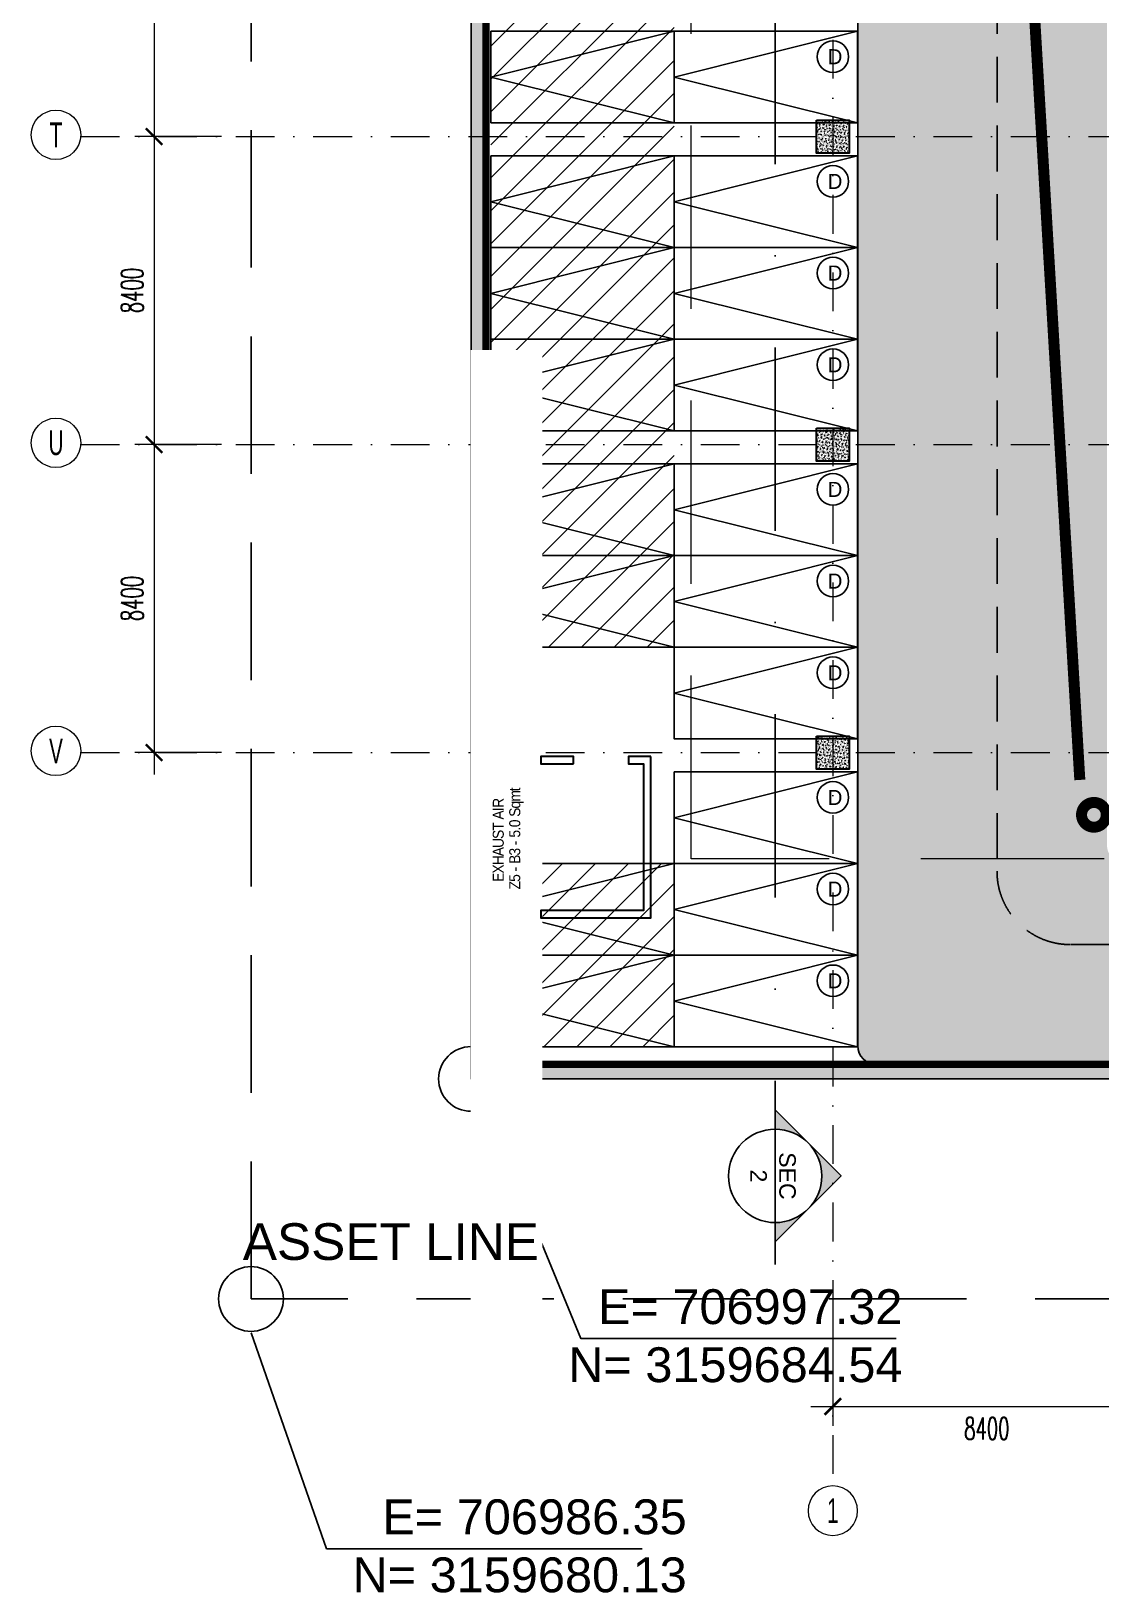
# Model space of a CAD drawing. Header units: millimetres. Extents: x 2509692 to 6766201, y 361130 to 898117.
# Drawn here: x 2513852 to 2543016, y 677681 to 720265 of the extents above; entities that cross this region are included whole.
import ezdxf
from ezdxf.enums import TextEntityAlignment as Align

# ---------------------------------------------------------------- set-up
doc = ezdxf.new("R2010")
doc.units = ezdxf.units.MM
doc.header["$LTSCALE"] = 100
for name, pattern in [('( Hidden )', [0.375, 0.25, -0.125]), ('AUDIT_I_191030115539-19', [0]), ('DASHDOT', [1, 0.5, -0.25, 0, -0.25]), ('DD Cargo Road$0$X-DIAL-Phase 3A-Master Airfield Layout_South & ECT$0$DASHDOT2', [12.7, 6.35, -3.175, 0, -3.175]), ('HIDDEN', [0.375, 0.25, -0.125]), ('PAMIR A_GROUND FLOOR GRID$0$( Dashed )', [0.75, 0.5, -0.25]), ('PAMIR A_GROUND FLOOR GRID$0$ACAD_ISO05W100', [33, 24, -3, 0, -3, 0, -3]), ('PAMIR A_GROUND FLOOR GRID$0$CMP LANDSUBDIVISION$0$ACAD_ISO12W100', [21, 12, -3, 0, -3, 0, -3]), ('PAMIR A_GROUND FLOOR GRID$0$CMP LANDSUBDIVISION$0$DASHED2', [0.375, 0.25, -0.125]), ('PAMIR A_GROUND FLOOR GRID$0$DGN Style 4', [21.138408, 10.562602, -5.281301, 0.013203, -5.281301])]:
    doc.linetypes.add(name, pattern=pattern)
doc.layers.get('0').update_dxf_attribs({"color": 8})
doc.layers.get('Defpoints').update_dxf_attribs({"color": 8})
for name, color, linetype in [('4 WHEELER', 8, 'Continuous'), ('4 wheeler jockey', 8, 'Continuous'), ('A-DRIVEWAY ARROWS', 8, 'AUDIT_I_191030115539-19'), ('A-PARKING STACH-2', 8, 'Continuous'), ('A_COORDINATE POINTS', 8, 'Continuous'), ('A_CUTOUT', 8, 'Continuous'), ('A_PARKING TEXT', 8, 'Continuous'), ('A_RCC', 8, 'Continuous'), ('A_STAIRCASE DIM', 8, 'Continuous'), ('A_TEXT', 8, 'Continuous'), ('A_Travel length', 8, 'Continuous'), ('CAR', 8, 'Continuous'), ('DOUBLE  STACK', 8, 'Continuous'), ('DRIVEWAY', 8, 'HIDDEN'), ('GLASS EDGE', 8, 'Continuous'), ('PAMIR A_GROUND FLOOR GRID$0$CMP LANDSUBDIVISION$0$MP-PROP-ASSET LINE', 8, 'PAMIR A_GROUND FLOOR GRID$0$CMP LANDSUBDIVISION$0$ACAD_ISO12W100'), ('PAMIR A_GROUND FLOOR GRID$0$Columns 8.4 x 8.4 MT. GRID', 8, 'Continuous'), ('SECTION LINES', 8, 'Continuous')]:
    doc.layers.add(name, color=color, linetype=linetype)
for name, color, linetype, lineweight in [('A-WALL', 8, 'Continuous', 30), ('AC-ZONING LINE', 8, 'Continuous', 15), ('HACTH', 8, 'Continuous', 5), ('PAMIR A_GROUND FLOOR GRID$0$A_GRID 8.4 x 8.4 MT.', 8, 'PAMIR A_GROUND FLOOR GRID$0$DGN Style 4', 0), ('PAMIR A_GROUND FLOOR GRID$0$A_GRID DIMENSIONS', 8, 'Continuous', 0), ('PAMIR A_GROUND FLOOR GRID$0$A_GRID NUMBERING', 8, 'Continuous', 0), ('PAMIR A_GROUND FLOOR GRID$0$CMP LANDSUBDIVISION$0$MP-BASEMENT LIN', 8, 'PAMIR A_GROUND FLOOR GRID$0$ACAD_ISO05W100', 20)]:
    doc.layers.add(name, color=color, linetype=linetype, lineweight=lineweight)
doc.styles.add('ARIAL', font='arial.ttf')
doc.styles.add('PAMIR A_GROUND FLOOR GRID$0$ASSET_03_GRID$0$F6', font='arial.ttf', dxfattribs={"width": 0.6})
doc.styles.add('PAMIR A_GROUND FLOOR GRID$0$ASSET_03_GRID$0$MISC', font='romans.shx', dxfattribs={"width": 0.6})
doc.styles.get("Standard").update_dxf_attribs({"font": 'arial.ttf'})
doc.styles.add('X-REF_HVAC_Basement 02$0$X-REF_HVAC_Basement 02$0$acdim', font='romans.shx', dxfattribs={"height": 150})
doc.dimstyles.new('PAMIR A_GROUND FLOOR GRID$0$ASSET_03_GRID$0$TPCL-DIM-300', dxfattribs={"dimscale": 300, "dimtxt": 2.25, "dimasz": 1.5, "dimexe": 1.75, "dimexo": 1, "dimgap": 1, "dimtad": 2, "dimdec": 0, "dimzin": 0, "dimdsep": 46, "dimtxsty": 'PAMIR A_GROUND FLOOR GRID$0$ASSET_03_GRID$0$MISC', "dimblk": 'PAMIR A_GROUND FLOOR GRID$0$ASSET_03_GRID$0$_ArchTick', "dimcen": 1, "dimdle": 2, "dimclrd": 1, "dimclre": 1, "dimclrt": 7, "dimadec": 0, "dimazin": 0, "dimtfac": 1, "dimtdec": 0, "dimtofl": 0, "dimtmove": 0, "dimatfit": 3, "dimfxl": 1, "dimtolj": 1, "dimtzin": 0, "dimlwd": -1, "dimlwe": -1, "dimarcsym": 0})
pattern_1 = [(0, (-3035710.2255, -862793.3746), (0, 6.985), [5.08, -1.905]), (90, (-3035710.2255, -862793.3746), (-6.985, 4e-16), [5.08, -1.905])]

# ---------------------------------------------------------------- blocks, each defined once
blk = doc.blocks.new('ghkhgk')
at = {"layer": 'A-DRIVEWAY ARROWS', "linetype": '( Hidden )', "lineweight": -2, "ltscale": 50}
for p, q in [((3540687, 1646370), (3540687, 1704342)), ((3622562, 1644034), (3542687, 1644034))]:
    blk.add_line(p, q, dxfattribs=at)
blk.add_arc((3542687, 1646034), 2000, 180, 269.9996, dxfattribs=at)
blk = doc.blocks.new('qdfesw')
at = {"layer": '4 wheeler jockey', "linetype": 'ByBlock', "lineweight": -2, "ltscale": 0.5}
blk.add_lwpolyline([(2705606, 1306842), (2708106, 1306842), (2708106, 1311842), (2705606, 1311842)], close=True, dxfattribs=at)
blk.add_lwpolyline([(2705606, 1311842), (2706856, 1306842), (2708106, 1311842)], dxfattribs=at)
blk = doc.blocks.new('JOCKEY PARK')
at = {"layer": 'A_STAIRCASE DIM', "transparency": 33554687}
h = blk.add_hatch(dxfattribs=at)
h.set_pattern_fill('ANSI31', color=8, scale=200)
h.set_pattern_definition([(45, (1000500, -500), (-449.0128, 449.0128), [])])
h.paths.add_polyline_path([(3526745, 803042), (3531888, 803042), (3531888, 787065), (3526745, 787065)])
h.paths.add_polyline_path([(3526888, 786165), (3531888, 786165), (3531888, 776165), (3526888, 776165)])
h.paths.add_polyline_path([(3526888, 775165), (3531883, 775165), (3531883, 755865), (3526888, 755865)])
h.paths.add_polyline_path([(3526888, 741565), (3531888, 741565), (3531888, 730665), (3526888, 730665)])
h.paths.add_polyline_path([(3526888, 724765), (3531888, 724765), (3531888, 702965), (3526888, 702965)])
h.paths.add_polyline_path([(3526888, 697065), (3531888, 697065), (3531888, 692065), (3526888, 692065)])
h.paths.add_polyline_path([(3565488, 766765), (3570488, 766765), (3570488, 759265), (3565488, 759265)])
h.paths.add_polyline_path([(3594211, 766765), (3599211, 766765), (3599211, 759265), (3594211, 759265)])
h.paths.add_polyline_path([(3632688, 811365), (3637688, 811365), (3637688, 750865), (3632688, 750865)])
h.paths.add_polyline_path([(3603738, 707470), (3619638, 707470), (3619638, 702470), (3603738, 702470)])
h.paths.add_polyline_path([(3632688, 739065), (3637688, 739065), (3637688, 700465), (3632688, 700465)])
h.paths.add_polyline_path([(3578660, 799643), (3586160, 799643), (3586160, 794643), (3578660, 794643)])
h.paths.add_polyline_path([(3565260, 803043), (3570260, 803043), (3570260, 795543), (3565260, 795543)])
h.paths.add_polyline_path([(3615888, 820665), (3615888, 821075)])
h.paths.add_polyline_path([(3561860, 863093), (3577760, 863093), (3577760, 858093), (3561860, 858093)])
h.paths.add_polyline_path([(3589560, 863093), (3594560, 863093), (3594560, 858093), (3589560, 858093)])
h.paths.add_polyline_path([(3595460, 863093), (3602960, 863093), (3602960, 858093), (3595460, 858093)])
h.paths.add_polyline_path([(3620538, 863093), (3636438, 863093), (3636438, 858093), (3620538, 858093)])
at = {"layer": '4 wheeler jockey', "xscale": -1, "rotation": 270}
for p in [(2220046, -1988341), (2220046, -1991741), (2220046, -1994241), (2220046, -1996741), (2220046, -2000141), (2220046, -2002641), (2220046, -2011041), (2220046, -2013541)]:
    blk.add_blockref('qdfesw', p, dxfattribs=at)
blk = doc.blocks.new('*U20')
h = blk.add_hatch(color=256)
h.paths.add_polyline_path([(200, -200), (0, -400), (0, -282.8, 0.198912)])
h.paths.add_polyline_path([(400, 0), (200, -200, 0.414214), (200, 200)])
h.paths.add_polyline_path([(131.5, 268.5), (124.4, 254, 0.114349), (0, 282.8), (0, 400)])
h.paths.add_polyline_path([(200, 200, 0.082683), (124.4, 254), (131.5, 268.5)])
h = blk.add_hatch(color=256)
h.paths.add_polyline_path([(200, -200), (0, -400), (0, -282.8, 0.198912)])
h.paths.add_polyline_path([(400, 0), (200, -200, 0.414214), (200, 200)])
h.paths.add_polyline_path([(131.5, 268.5), (124.4, 254, 0.114349), (0, 282.8), (0, 400)])
h.paths.add_polyline_path([(200, 200, 0.082683), (124.4, 254), (131.5, 268.5)])
blk.add_line((0, -282.8), (0, 282.8))
blk.add_lwpolyline([(0, -282.8), (0, -400), (400, 0), (0, 400), (0, 282.8)])
blk.add_circle((0, 0), 282.8)
for tag, p in [('TAGNUMBER', (-100, 0)), ('ELE', (75, 0))]:
    blk.add_attdef(tag, text='', height=100, rotation=270).set_placement(p, align=Align.MIDDLE_CENTER)
blk = doc.blocks.new('A$C7f0d5cc6')
at = {"layer": 'SECTION LINES', "linetype": 'DASHDOT', "ltscale": 100}
blk.add_line((14292, -194056), (14292, -3764), dxfattribs=at)
at = {"layer": 'SECTION LINES', "linetype": '( Hidden )', "xscale": 4.500000000000001, "yscale": 4.500000000000001, "zscale": 4.500000000000001}
blk.add_blockref('*U20', (14292, -191645), dxfattribs=at).add_auto_attribs({'TAGNUMBER': '2', 'ELE': 'SEC'})
blk = doc.blocks.new('BASEMENT LINE COORDINATE')
at = {"layer": 'A_COORDINATE POINTS'}
for points in [[(407, -183783), (2996, -190080), (11597, -190080)], [(-6000, -189920), (-3937, -195810), (4663, -195810)]]:
    blk.add_lwpolyline(points, dxfattribs=at)
for centre in [(0, -183000), (-6000, -189000)]:
    blk.add_circle(centre, 883, dxfattribs=at)
at = {"layer": 'A_COORDINATE POINTS', "char_height": 950, "attachment_point": 3}
for s, insert in [('E= 706997.32\\PN= 3159684.54', (11764, -188735)), ('E= 706986.35\\PN= 3159680.13', (5882, -194465))]:
    blk.add_mtext_dynamic_manual_height_columns(s, width=3080258.81, gutter_width=3717, heights=[0], dxfattribs=dict(at, insert=insert))
blk = doc.blocks.new('PAMIR A_GROUND FLOOR GRID$0$ASSET LINE')
at = {"layer": 'PAMIR A_GROUND FLOOR GRID$0$CMP LANDSUBDIVISION$0$MP-BASEMENT LIN', "color": 3, "linetype": 'PAMIR A_GROUND FLOOR GRID$0$( Dashed )', "ltscale": 100, "flags": 128}
for points in [[(5601412, 408058), (5601412, 591058), (5713543, 591058), (5713543, 408058)], [(5607412, 414058), (5607412, 582058), (5707543, 582058), (5707543, 414058)]]:
    blk.add_lwpolyline(points, close=True, dxfattribs=at)
at = {"layer": 'PAMIR A_GROUND FLOOR GRID$0$CMP LANDSUBDIVISION$0$MP-PROP-ASSET LINE', "linetype": 'PAMIR A_GROUND FLOOR GRID$0$CMP LANDSUBDIVISION$0$DASHED2', "ltscale": 150, "flags": 128}
blk.add_lwpolyline([(5595412, 402058), (5595412, 597058), (5719543, 597058), (5719543, 402058)], close=True, dxfattribs=at)
blk = doc.blocks.new('PAMIR A_GROUND FLOOR GRID$0$ASSET_03_GRID$0$A')
blk.add_circle((0, 0), 4)
at = {"style": 'PAMIR A_GROUND FLOOR GRID$0$ASSET_03_GRID$0$F6', "width": 0.6}
blk.add_attdef('GRTAG', text='', height=4, dxfattribs=at).set_placement((0, 0), align=Align.MIDDLE)
blk = doc.blocks.new('PAMIR A_GROUND FLOOR GRID$0$ASSET_03_GRID$0$_ArchTick')
at = {"color": 0, "linetype": 'ByBlock', "const_width": 0.15}
blk.add_lwpolyline([(-0.5, -0.5), (0.5, 0.5)], dxfattribs=at)
blk = doc.blocks.new('*D40')
at = {"layer": 'Defpoints', "color": 0, "linetype": 'Continuous', "ltscale": 1500000.0, "transparency": 16777216}
for p in [(2519337, 725793), (2517202, 717393), (2519337, 717393)]:
    blk.add_point(p, dxfattribs=at)
at = {"layer": 'PAMIR A_GROUND FLOOR GRID$0$A_GRID DIMENSIONS', "color": 9, "linetype": 'Continuous', "ltscale": 1500000.0, "transparency": 16777216}
for p, q in [((2517202, 726393), (2517202, 716793)), ((2519037, 725793), (2516677, 725793)), ((2519037, 717393), (2516677, 717393))]:
    blk.add_line(p, q, dxfattribs=at)
at = {"layer": 'PAMIR A_GROUND FLOOR GRID$0$A_GRID DIMENSIONS', "color": 9, "linetype": 'Continuous', "ltscale": 1500000.0, "transparency": 16777216, "xscale": 450, "yscale": 450, "zscale": 450}
for p, rotation in [((2517202, 725793), 90), ((2517202, 717393), 270)]:
    blk.add_blockref('PAMIR A_GROUND FLOOR GRID$0$ASSET_03_GRID$0$_ArchTick', p, dxfattribs=dict(at, rotation=rotation))
at = {"layer": 'PAMIR A_GROUND FLOOR GRID$0$A_GRID DIMENSIONS', "color": 7, "linetype": 'Continuous', "ltscale": 1500000.0, "transparency": 16777216, "insert": (2516602, 721593), "char_height": 600, "attachment_point": 5, "rotation": 90, "style": 'PAMIR A_GROUND FLOOR GRID$0$ASSET_03_GRID$0$MISC'}
blk.add_mtext('\\A1;8400', dxfattribs=at)
blk = doc.blocks.new('*D41')
at = {"layer": 'Defpoints', "color": 0, "linetype": 'Continuous', "ltscale": 1500000.0, "transparency": 16777216}
for p in [(2519337, 717393), (2517202, 708993), (2519337, 708993)]:
    blk.add_point(p, dxfattribs=at)
at = {"layer": 'PAMIR A_GROUND FLOOR GRID$0$A_GRID DIMENSIONS', "color": 9, "linetype": 'Continuous', "ltscale": 1500000.0, "transparency": 16777216}
for p, q in [((2517202, 717993), (2517202, 708393)), ((2519037, 717393), (2516677, 717393)), ((2519037, 708993), (2516677, 708993))]:
    blk.add_line(p, q, dxfattribs=at)
at = {"layer": 'PAMIR A_GROUND FLOOR GRID$0$A_GRID DIMENSIONS', "color": 9, "linetype": 'Continuous', "ltscale": 1500000.0, "transparency": 16777216, "xscale": 450, "yscale": 450, "zscale": 450}
for p, rotation in [((2517202, 717393), 90), ((2517202, 708993), 270)]:
    blk.add_blockref('PAMIR A_GROUND FLOOR GRID$0$ASSET_03_GRID$0$_ArchTick', p, dxfattribs=dict(at, rotation=rotation))
at = {"layer": 'PAMIR A_GROUND FLOOR GRID$0$A_GRID DIMENSIONS', "color": 7, "linetype": 'Continuous', "ltscale": 1500000.0, "transparency": 16777216, "insert": (2516602, 713193), "char_height": 600, "attachment_point": 5, "rotation": 90, "style": 'PAMIR A_GROUND FLOOR GRID$0$ASSET_03_GRID$0$MISC'}
blk.add_mtext('\\A1;8400', dxfattribs=at)
blk = doc.blocks.new('*D42')
at = {"layer": 'Defpoints', "color": 0, "linetype": 'Continuous', "ltscale": 1500000.0, "transparency": 16777216}
for p in [(2519337, 708993), (2517202, 700593), (2519337, 700593)]:
    blk.add_point(p, dxfattribs=at)
at = {"layer": 'PAMIR A_GROUND FLOOR GRID$0$A_GRID DIMENSIONS', "color": 9, "linetype": 'Continuous', "ltscale": 1500000.0, "transparency": 16777216}
for p, q in [((2517202, 709593), (2517202, 699993)), ((2519037, 708993), (2516677, 708993)), ((2519037, 700593), (2516677, 700593))]:
    blk.add_line(p, q, dxfattribs=at)
at = {"layer": 'PAMIR A_GROUND FLOOR GRID$0$A_GRID DIMENSIONS', "color": 9, "linetype": 'Continuous', "ltscale": 1500000.0, "transparency": 16777216, "xscale": 450, "yscale": 450, "zscale": 450}
for p, rotation in [((2517202, 708993), 90), ((2517202, 700593), 270)]:
    blk.add_blockref('PAMIR A_GROUND FLOOR GRID$0$ASSET_03_GRID$0$_ArchTick', p, dxfattribs=dict(at, rotation=rotation))
at = {"layer": 'PAMIR A_GROUND FLOOR GRID$0$A_GRID DIMENSIONS', "color": 7, "linetype": 'Continuous', "ltscale": 1500000.0, "transparency": 16777216, "insert": (2516602, 704793), "char_height": 600, "attachment_point": 5, "rotation": 90, "style": 'PAMIR A_GROUND FLOOR GRID$0$ASSET_03_GRID$0$MISC'}
blk.add_mtext('\\A1;8400', dxfattribs=at)
blk = doc.blocks.new('*D43')
at = {"layer": 'Defpoints', "color": 0, "linetype": 'Continuous', "ltscale": 1500000.0, "transparency": 16777216}
for p in [(2544110, 686028), (2535710, 686021), (2544110, 682761)]:
    blk.add_point(p, dxfattribs=at)
at = {"layer": 'PAMIR A_GROUND FLOOR GRID$0$A_GRID DIMENSIONS', "color": 9, "linetype": 'Continuous', "ltscale": 1500000.0, "transparency": 16777216}
for p, q in [((2535710, 685721), (2535710, 682236)), ((2544110, 685728), (2544110, 682236)), ((2535110, 682761), (2544710, 682761))]:
    blk.add_line(p, q, dxfattribs=at)
at = {"layer": 'PAMIR A_GROUND FLOOR GRID$0$A_GRID DIMENSIONS', "color": 9, "linetype": 'Continuous', "ltscale": 1500000.0, "transparency": 16777216, "xscale": 450, "yscale": 450, "zscale": 450, "rotation": 180}
blk.add_blockref('PAMIR A_GROUND FLOOR GRID$0$ASSET_03_GRID$0$_ArchTick', (2535710, 682761), dxfattribs=at)
at = {"layer": 'PAMIR A_GROUND FLOOR GRID$0$A_GRID DIMENSIONS', "color": 9, "linetype": 'Continuous', "ltscale": 1500000.0, "transparency": 16777216, "xscale": 450, "yscale": 450, "zscale": 450}
blk.add_blockref('PAMIR A_GROUND FLOOR GRID$0$ASSET_03_GRID$0$_ArchTick', (2544110, 682761), dxfattribs=at)
at = {"layer": 'PAMIR A_GROUND FLOOR GRID$0$A_GRID DIMENSIONS', "color": 7, "linetype": 'Continuous', "ltscale": 1500000.0, "transparency": 16777216, "insert": (2539910, 682161), "char_height": 600, "attachment_point": 5, "style": 'PAMIR A_GROUND FLOOR GRID$0$ASSET_03_GRID$0$MISC'}
blk.add_mtext('\\A1;8400', dxfattribs=at)
blk = doc.blocks.new('PAMIR A_GROUND FLOOR GRID$0$gfhjd')
at = {"layer": 'PAMIR A_GROUND FLOOR GRID$0$Columns 8.4 x 8.4 MT. GRID', "transparency": 33554505}
h = blk.add_hatch(dxfattribs=at)
h.set_pattern_fill('AR-CONC', color=8, scale=0.5)
h.set_pattern_definition([(50, (2668641.195, 1117441.09), (91.092334, -7.969543), [9.525, -104.775]), (355, (2668641.2, 1117441.09), (-17.62171, 95.52842), [7.62, -83.82029]), (100.451445, (2668648.79, 1117440.43), (73.470624, 87.558876), [8.095004, -89.04512]), (46.1842, (2668641.2, 1117466.49), (135.53952, -21.02116), [14.2875, -157.1625]), (96.63556, (2668652.49, 1117464.74), (118.70207, 123.71306), [12.14251, -133.5678]), (351.18415, (2668641.2, 1117466.49), (118.70207, 123.71306), [11.42998, -125.72987]), (21, (2668653.895, 1117460.14), (75.807196, -51.1326), [9.525, -104.775]), (326, (2668653.9, 1117460.14), (30.901014, 92.09398), [7.62, -83.82]), (71.451445, (2668660.21, 1117455.88), (106.70821, 40.961384), [8.095004, -89.04497]), (37.5, (2668641.195, 1117441.09), (1.544302, 42.2775194), [0, -82.804, 0, -85.09, 0, -84.1375]), (7.5, (2668641.195, 1117441.09), (33.409831, 50.090287), [0, -48.514, 0, -80.899, 0, -32.0675]), (327.5, (2668612.874, 1117441.09), (67.795298, -2.864372), [0, -31.75, 0, -99.06, 0, -131.445]), (317.5, (2668600.174, 1117441.09), (74.06459, 12.713246), [0, -41.275, 0, -65.786, 0, -93.345])])
h.paths.add_polyline_path([(2555360, 1057637), (2556260, 1057637), (2556260, 1056737), (2555361, 1056737)])
at = {"layer": 'PAMIR A_GROUND FLOOR GRID$0$Columns 8.4 x 8.4 MT. GRID', "lineweight": 30}
blk.add_lwpolyline([(2555361, 1057637), (2556260, 1057637), (2556260, 1056737), (2555361, 1056737)], close=True, dxfattribs=at)
blk = doc.blocks.new('A$C8c9960d7')
at = {"layer": 'PAMIR A_GROUND FLOOR GRID$0$Columns 8.4 x 8.4 MT. GRID'}
for p in [(-20100, -339794), (-20100, -348194), (-20100, -356594)]:
    blk.add_blockref('PAMIR A_GROUND FLOOR GRID$0$gfhjd', p, dxfattribs=at)
blk = doc.blocks.new('SEG')
at = {"layer": 'DRIVEWAY', "linetype": 'Continuous'}
for p, q in [((3036388, 692593), (3036388, 739565)), ((3043188, 692093), (3036888, 692093))]:
    blk.add_line(p, q, dxfattribs=at)
blk.add_arc((3036888, 692593), 500, 180, 270, dxfattribs=at)
blk = doc.blocks.new('A$C29A2079D')
at = {"layer": 'HACTH', "true_color": 0xf7f2ee, "transparency": 33554602}
h = blk.add_hatch(dxfattribs=at)
h.set_pattern_fill('ANGLE')
h.set_pattern_definition(pattern_1)
edge = h.paths.add_edge_path()
edge.add_line((74678, -8850), (75151, -8850))
edge.add_line((75151, -8850), (75151, 5800))
edge.add_line((75151, 5800), (101366, 5800))
edge.add_arc((101366, 6300), 500, 270, 360)
edge.add_line((101866, 6300), (101866, 11000))
edge.add_arc((101366, 11000), 500, 0, 90)
edge.add_line((101366, 11500), (17750, 11500))
edge.add_arc((17750, 11000), 500, 90, 180)
edge.add_line((17250, 11000), (17250, -8850))
edge.add_line((17250, -8850), (14228, -8850))
edge.add_arc((14228, -9350), 500, 89.9998, 180)
edge.add_line((13728, -9350), (13728, -15850))
edge.add_arc((14228, -15850), 500, 180, 270)
edge.add_line((14228, -16350), (17478, -16350))
edge.add_line((17478, -16350), (17478, -50929))
edge.add_line((17478, -50929), (7978, -50929))
edge.add_arc((7978, -50429), 500, 180, 270, ccw=False)
edge.add_line((7478, -50429), (7478, -42325))
edge.add_arc((6978, -42325), 500, 0, 90.0003)
edge.add_line((6978, -41825), (3586, -41825))
edge.add_arc((3586, -42325), 500, 90.0003, 180.0017)
edge.add_line((3086, -42325), (3086, -59251))
edge.add_line((3086, -59251), (1175, -59251))
edge.add_arc((1175, -59751), 500, 90.0125, 179.9888)
edge.add_line((675, -59751), (667, -103029))
edge.add_spline(control_points=[(667, -103029), (702, -103334), (770, -103917), (1633, -104788), (2901, -104986), (3058, -105753), (3088, -105901)], knot_values=[0, 0, 0, 0, 894.923904, 1708.274926, 3539.028112, 3976.033279, 3976.033279, 3976.033279, 3976.033279], degree=3, periodic=0)
edge.add_line((3088, -105901), (3084, -120205))
edge.add_spline(control_points=[(3084, -119850), (3085, -120025), (3090, -120889), (1674, -121331), (753, -122299), (701, -122943), (677, -123229)], knot_values=[0, 0, 0, 0, 503.03039, 2487.793322, 3539.319114, 4374.600504, 4374.600504, 4374.600504, 4374.600504], degree=3, periodic=0)
edge.add_line((677, -123229), (677, -170200))
edge.add_arc((1177, -170200), 500, 180, 270)
edge.add_line((1177, -170700), (7478, -170700))
edge.add_line((7478, -170700), (90978, -170700))
edge.add_arc((90978, -170200), 500, 270, 360.0004)
edge.add_line((91478, -170200), (91477, -121044))
edge.add_line((91477, -121044), (84677, -121044))
edge.add_line((84677, -121044), (84677, -137450))
edge.add_line((84677, -137450), (74678, -137450))
edge.add_line((74678, -137450), (74678, -111850))
edge.add_arc((75178, -111850), 500, 90, 180, ccw=False)
edge.add_line((75178, -111350), (91478, -111350))
edge.add_line((91478, -111350), (91477, -50850))
edge.add_line((91477, -50850), (75178, -50850))
edge.add_arc((75178, -50350), 500, 180, 270, ccw=False)
edge.add_line((74678, -50350), (74678, -8850))
h.paths.add_polyline_path([(24751, -22800, -0.414213), (25251, -22300), (67150, -22300, -0.414214), (67650, -22800), (67650, -50850), (24751, -50850)], flags=16)
h.paths.add_polyline_path([(16978, -58350, -0.414214), (17478, -58850), (17478, -103350, -0.414213), (16978, -103850), (7978, -103850, -0.414214), (7478, -103350), (7478, -58850, -0.414214), (7978, -58350)], flags=16)
h.paths.add_polyline_path([(24550, -57648), (67378, -57648, -0.414214), (67878, -58148), (67878, -67650), (51077, -67650), (51077, -95450), (41077, -95450), (41077, -67650), (24050, -67650), (24050, -58148, -0.414213)], flags=16)
h.paths.add_polyline_path([(24278, -75150), (34278, -75150), (34278, -100850), (57877, -100850), (57877, -75150), (67878, -75150), (67878, -103850, -0.414214), (65878, -105850), (26278, -105850, -0.414214), (24278, -103850)], flags=16)
h.paths.add_polyline_path([(24751, -17250), (24751, -16350), (25178, -16350), (25178, -8850), (24751, -8850), (24751, 5800), (67650, 5800), (67650, -17250)], flags=16)
h.paths.add_polyline_path([(74677, -58850, -0.414214), (75177, -58350), (84677, -58350), (84678, -103850), (75177, -103850, -0.414214), (74677, -103350)], flags=16)
h.paths.add_polyline_path([(17477, -111850), (17477, -164729, -0.414214), (16977, -165229), (7977, -165229, -0.414214), (7477, -164729), (7477, -111350), (16977, -111350, -0.414214)], flags=16)
h.paths.add_polyline_path([(67878, -111350), (67878, -119829), (67650, -119829), (67650, -139400, -0.414214), (67150, -139900), (25251, -139900, -0.414214), (24751, -139400), (24751, -111350)], flags=16)
h.paths.add_polyline_path([(84450, -144950), (84450, -164323, -0.414213), (83950, -164823), (67528, -164823), (67528, -164550), (41474, -164550), (41474, -164979), (24627, -164979), (24628, -153350), (25178, -153350), (25178, -145850), (24751, -145850), (24751, -144950)], flags=16)
at = {"layer": 'DRIVEWAY'}
blk.add_blockref('SEG', (-3035711, -862793), dxfattribs=at)
blk = doc.blocks.new('frfrfr')
at = {"layer": 'A-PARKING STACH-2'}
blk.add_circle((0, 0), 314, dxfattribs=at)
at = {"layer": 'A_PARKING TEXT', "insert": (-101, 150), "char_height": 300, "width": 4300.79, "attachment_point": 1, "style": 'X-REF_HVAC_Basement 02$0$X-REF_HVAC_Basement 02$0$acdim'}
blk.add_mtext('{\\fcentury gothic|b0|i0|c0|p34;D}', dxfattribs=at)
blk = doc.blocks.new('A$C555C795E')
at = {"layer": 'A-PARKING STACH-2', "color": 3, "xscale": 1.369400645261373, "yscale": 1.369400645261373, "zscale": 1.369400645261373}
for p in [(1, -143223), (1, -146623), (1, -149123), (1, -151624), (1, -155023), (1, -157523), (1, -160023), (1, -163423), (1, -165923), (1, -168423)]:
    blk.add_blockref('frfrfr', p, dxfattribs=at)
blk = doc.blocks.new('car 2500x500')
at = {"layer": 'CAR', "color": 0, "ltscale": 0.5}
blk.add_lwpolyline([(0, 0), (2500, 0), (2500, 5000), (0, 5000)], close=True, dxfattribs=at)
blk.add_lwpolyline([(0, 5000), (1250, 0), (2500, 5000)], dxfattribs=at)
blk = doc.blocks.new('A$C72A00BA6')
at = {"layer": 'HACTH', "true_color": 0xf7f2ee, "transparency": 33554602}
h = blk.add_hatch(dxfattribs=at)
h.set_pattern_fill('ANGLE')
h.set_pattern_definition(pattern_1)
edge = h.paths.add_edge_path()
edge.add_line((74678, -8850), (75151, -8850))
edge.add_line((75151, -8850), (75151, 5800))
edge.add_line((75151, 5800), (101366, 5800))
edge.add_arc((101366, 6300), 500, 270, 360)
edge.add_line((101866, 6300), (101866, 11000))
edge.add_arc((101366, 11000), 500, 0, 90)
edge.add_line((101366, 11500), (17750, 11500))
edge.add_arc((17750, 11000), 500, 90, 180)
edge.add_line((17250, 11000), (17250, -8850))
edge.add_line((17250, -8850), (14228, -8850))
edge.add_arc((14228, -9350), 500, 89.9998, 180)
edge.add_line((13728, -9350), (13728, -15850))
edge.add_arc((14228, -15850), 500, 180, 270)
edge.add_line((14228, -16350), (17478, -16350))
edge.add_line((17478, -16350), (17478, -50929))
edge.add_line((17478, -50929), (7978, -50929))
edge.add_arc((7978, -50429), 500, 180, 270, ccw=False)
edge.add_line((7478, -50429), (7478, -42325))
edge.add_arc((6978, -42325), 500, 0, 90.0003)
edge.add_line((6978, -41825), (3586, -41825))
edge.add_arc((3586, -42325), 500, 90.0003, 180.0017)
edge.add_line((3086, -42325), (3086, -59251))
edge.add_line((3086, -59251), (1175, -59251))
edge.add_arc((1175, -59751), 500, 90.0125, 179.9888)
edge.add_line((675, -59751), (667, -103029))
edge.add_spline(control_points=[(667, -103029), (702, -103334), (770, -103917), (1633, -104788), (2901, -104986), (3058, -105753), (3088, -105901)], knot_values=[0, 0, 0, 0, 894.923904, 1708.274926, 3539.028112, 3976.033279, 3976.033279, 3976.033279, 3976.033279], degree=3, periodic=0)
edge.add_line((3088, -105901), (3084, -120205))
edge.add_spline(control_points=[(3084, -119850), (3085, -120025), (3090, -120889), (1674, -121331), (753, -122299), (701, -122943), (677, -123229)], knot_values=[0, 0, 0, 0, 503.03039, 2487.793322, 3539.319114, 4374.600504, 4374.600504, 4374.600504, 4374.600504], degree=3, periodic=0)
edge.add_line((677, -123229), (677, -170200))
edge.add_arc((1177, -170200), 500, 180, 270)
edge.add_line((1177, -170700), (7478, -170700))
edge.add_line((7478, -170700), (90978, -170700))
edge.add_arc((90978, -170200), 500, 270, 360.0004)
edge.add_line((91478, -170200), (91477, -121044))
edge.add_line((91477, -121044), (84677, -121044))
edge.add_line((84677, -121044), (84677, -137450))
edge.add_line((84677, -137450), (74678, -137450))
edge.add_line((74678, -137450), (74678, -111850))
edge.add_arc((75178, -111850), 500, 90, 180, ccw=False)
edge.add_line((75178, -111350), (91478, -111350))
edge.add_line((91478, -111350), (91477, -50850))
edge.add_line((91477, -50850), (75178, -50850))
edge.add_arc((75178, -50350), 500, 180, 270, ccw=False)
edge.add_line((74678, -50350), (74678, -8850))
h.paths.add_polyline_path([(24751, -22800, -0.414213), (25251, -22300), (67150, -22300, -0.414214), (67650, -22800), (67650, -50850), (24751, -50850)], flags=16)
h.paths.add_polyline_path([(16978, -58350, -0.414214), (17478, -58850), (17478, -103350, -0.414213), (16978, -103850), (7978, -103850, -0.414214), (7478, -103350), (7478, -58850, -0.414214), (7978, -58350)], flags=16)
h.paths.add_polyline_path([(24550, -57648), (67378, -57648, -0.414214), (67878, -58148), (67878, -67650), (51077, -67650), (51077, -95450), (41077, -95450), (41077, -67650), (24050, -67650), (24050, -58148, -0.414213)], flags=16)
h.paths.add_polyline_path([(24278, -75150), (34278, -75150), (34278, -100850), (57877, -100850), (57877, -75150), (67878, -75150), (67878, -103850, -0.414214), (65878, -105850), (26278, -105850, -0.414214), (24278, -103850)], flags=16)
h.paths.add_polyline_path([(24751, -17250), (24751, -16350), (25178, -16350), (25178, -8850), (24751, -8850), (24751, 5800), (67650, 5800), (67650, -17250)], flags=16)
h.paths.add_polyline_path([(74677, -58850, -0.414214), (75177, -58350), (84677, -58350), (84678, -103850), (75177, -103850, -0.414214), (74677, -103350)], flags=16)
h.paths.add_polyline_path([(17477, -111850), (17477, -164729, -0.414214), (16977, -165229), (7977, -165229, -0.414214), (7477, -164729), (7477, -111350), (16977, -111350, -0.414214)], flags=16)
h.paths.add_polyline_path([(67878, -111350), (67878, -119829), (67650, -119829), (67650, -139400, -0.414214), (67150, -139900), (25251, -139900, -0.414214), (24751, -139400), (24751, -111350)], flags=16)
h.paths.add_polyline_path([(84450, -144950), (84450, -164323, -0.414213), (83950, -164823), (67528, -164823), (67528, -164550), (41474, -164550), (41474, -164979), (24627, -164979), (24628, -153350), (25178, -153350), (25178, -145850), (24751, -145850), (24751, -144950)], flags=16)
at = {"layer": 'DRIVEWAY'}
blk.add_blockref('SEG', (-3035711, -862793), dxfattribs=at)
blk = doc.blocks.new('CUTOUTS CEILING')
at = {"layer": 'A_CUTOUT'}
for p, q in [((2297545, 696290), (2296245, 700290)), ((2297545, 700290), (2296245, 696290))]:
    blk.add_line(p, q, dxfattribs=at)
at = {"layer": 'A_CUTOUT', "const_width": 50}
for points in [[(2296045, 700490), (2296045, 696090), (2297745, 696090), (2297745, 700490)], [(2296245, 700290), (2296245, 696290), (2297545, 696290), (2297545, 700290)]]:
    blk.add_lwpolyline(points, close=True, dxfattribs=at)
at = {"layer": 'A_CUTOUT', "transparency": 33554687, "insert": (2297727, 684973, -2), "char_height": 300, "width": 26453.17, "attachment_point": 7, "rotation": 90, "line_spacing_factor": 0.9, "style": 'ARIAL', "bg_fill": 2}
blk.add_mtext('{\\T0.9;   \\P\\pxqc;\\W0.9;EXHAUST AIR \\P Z5 - B3 - 5.0 Sqmt\\P\\pq*;\\W1; }', dxfattribs=at)
blk = doc.blocks.new('FAN ROOMS')
at = {"layer": 'A-WALL'}
for points in [[(2300745, 700490), (2300139, 700490), (2300139, 700290), (2300545, 700290), (2300545, 696290), (2297745, 696290), (2297745, 696090), (2300745, 696090)], [(2298639, 700290), (2298639, 700490), (2297745, 700490), (2297745, 700290)]]:
    blk.add_lwpolyline(points, close=True, dxfattribs=at)
blk = doc.blocks.new('PAMIR A_GROUND FLOOR GRID')
at = {"layer": 'PAMIR A_GROUND FLOOR GRID$0$A_GRID 8.4 x 8.4 MT.'}
for p, q in [((2535710.2, 882793.4), (2535710.2, 680593.4)), ((2515201.8, 717393.4), (2648618.7, 717393.4)), ((2515201.8, 708993.4), (2648618.7, 708993.4)), ((2515201.8, 700593.4), (2648618.7, 700593.4))]:
    blk.add_line(p, q, dxfattribs=at)
at = {"layer": 'PAMIR A_GROUND FLOOR GRID$0$A_GRID NUMBERING', "xscale": 168.749999999924, "yscale": 168.749999999924, "zscale": 168.749999999924}
for p, values in [((2514526.8, 717439.7), {'GRTAG': 'T'}), ((2514526.8, 709039.7), {'GRTAG': 'U'}), ((2514526.8, 700639.7), {'GRTAG': 'V'})]:
    blk.add_blockref('PAMIR A_GROUND FLOOR GRID$0$ASSET_03_GRID$0$A', p, dxfattribs=at).add_auto_attribs(values)
at = {"layer": 'PAMIR A_GROUND FLOOR GRID$0$A_GRID NUMBERING'}
ref = blk.add_blockref('PAMIR A_GROUND FLOOR GRID$0$ASSET_03_GRID$0$A', (2535710.2, 679918.4), dxfattribs=dict(at, xscale=-168.749999999924, yscale=168.749999999924, zscale=168.749999999924, rotation=180))
ref.add_attrib('GRTAG', '1', dxfattribs={"layer": '0', "height": 675, "style": 'PAMIR A_GROUND FLOOR GRID$0$ASSET_03_GRID$0$F6', "width": 0.6}).set_placement((2535710.2, 679918.4), align=Align.MIDDLE)
at = {"layer": 'PAMIR A_GROUND FLOOR GRID$0$A_GRID DIMENSIONS', "linetype": 'Continuous', "ltscale": 1500000.0}
for base, p1, p2, picture, middle in [((2517201.9, 717393.4), (2519336.9, 725793.4), (2519336.9, 717393.4), '*D40', (2516601.9, 721593.4)), ((2517201.9, 708993.4), (2519336.9, 717393.4), (2519336.9, 708993.4), '*D41', (2516601.9, 713193.4)), ((2517201.9, 700593.4), (2519336.9, 708993.4), (2519336.9, 700593.4), '*D42', (2516601.9, 704793.4))]:
    dim = blk.add_linear_dim(base=base, p1=p1, p2=p2, angle=90, dimstyle='PAMIR A_GROUND FLOOR GRID$0$ASSET_03_GRID$0$TPCL-DIM-300', override={"dimtxt": 2, "dimclrd": 9, "dimclre": 9}, dxfattribs=at)
    dim.commit()
    dim.dimension.update_dxf_attribs({"geometry": picture, "text_midpoint": middle})
dim = blk.add_linear_dim(base=(2544110.2, 682760.7), p1=(2535710.2, 686021.1), p2=(2544110.2, 686028), dimstyle='PAMIR A_GROUND FLOOR GRID$0$ASSET_03_GRID$0$TPCL-DIM-300', override={"dimtxt": 2, "dimclrd": 9, "dimclre": 9}, dxfattribs=at)
dim.commit()
dim.dimension.update_dxf_attribs({"geometry": '*D43', "text_midpoint": (2539910.2, 682160.7)})
blk = doc.blocks.new('A$C5d815a77')
at = {"layer": 'PAMIR A_GROUND FLOOR GRID$0$A_GRID 8.4 x 8.4 MT.'}
blk.add_blockref('PAMIR A_GROUND FLOOR GRID', (0, 0), dxfattribs=at)

msp = doc.modelspace()

# ---------------------------------------------------------------- hatches: boundary and pattern name
at = {"transparency": 33554687}
h = msp.add_hatch(color=9, dxfattribs=at)
h.dxf.hatch_style = 1
h.paths.add_polyline_path([(2526244.6246, 874293.3746), (2637575.8264, 874293.3746), (2637575.8264, 692093.3746), (2526244.6246, 692093.3746)], flags=16)
h.paths.add_polyline_path([(2525844.6246, 874693.3746), (2637975.8264, 874693.3746), (2637975.8264, 691693.3746), (2525844.6246, 691693.3746)])

# ---------------------------------------------------------------- linework, layer by layer
at = {"layer": 'A_RCC'}
for points in [[(2525844.6246, 874693.3746), (2637975.8264, 874693.3746), (2637975.8264, 691693.3746), (2525844.6246, 691693.3746)], [(2526244.6246, 874293.3746), (2637575.8264, 874293.3746), (2637575.8264, 692093.3746), (2526244.6246, 692093.3746)]]:
    msp.add_lwpolyline(points, close=True, dxfattribs=at)
at = {"layer": 'A_Travel length', "linetype": 'DD Cargo Road$0$X-DIAL-Phase 3A-Master Airfield Layout_South & ECT$0$DASHDOT2', "const_width": 300}
msp.add_lwpolyline([(2539789.4958, 744680.2158), (2542445.3039, 699847.4957)], dxfattribs=at)
msp.add_lwpolyline([(2542492.2248, 698895.9184, 1), (2543167.2248, 698895.9184, 1)], format="xyb", close=True, dxfattribs=at)
at = {"layer": 'AC-ZONING LINE', "color": 3, "const_width": 200}
msp.add_lwpolyline([(2526255.119, 759844.3758), (2526255.119, 692093.3762), (2553185.9195, 692093.3764), (2553185.919, 698289.8407), (2553187.728, 698289.8405), (2553187.7285, 704024.1725), (2553190.8998, 704024.1725), (2553190.8998, 725785.8672)], dxfattribs=at)

# ---------------------------------------------------------------- block references
for name, p in [('A$C5d815a77', (0, 0)), ('A$C7f0d5cc6', (2519844.6246, 880693.3746)), ('A$C8c9960d7', (0, 0))]:
    msp.add_blockref(name, p)
at = {"layer": '4 WHEELER', "rotation": 270}
for p in [(2531387.3556, 720264.7163), (2531387.3556, 716864.7163), (2531387.3556, 714364.7163), (2531387.3556, 711864.7163), (2531387.3556, 708464.7163), (2531387.3556, 705964.7163), (2531387.3556, 703464.7163), (2531387.3556, 700064.7163), (2531387.3556, 697564.7163), (2531387.3556, 695064.7163)]:
    msp.add_blockref('car 2500x500', p, dxfattribs=at)
at = {"layer": 'A-DRIVEWAY ARROWS'}
msp.add_blockref('ghkhgk', (-1000500, -948677.0998), dxfattribs=at)
at = {"layer": 'A-WALL'}
msp.add_blockref('JOCKEY PARK', (-1000500, 500), dxfattribs=at)
at = {"layer": 'A_COORDINATE POINTS'}
msp.add_blockref('BASEMENT LINE COORDINATE', (2525844.6246, 874693.3746), dxfattribs=at)
at = {"layer": 'DOUBLE  STACK', "color": 2}
msp.add_blockref('A$C555C795E', (2535710.5981, 862793.3762), dxfattribs=at)
at = {"layer": 'DRIVEWAY', "color": 2}
msp.add_blockref('A$C29A2079D', (2535710.5981, 862793.3762), dxfattribs=at)
at = {"layer": 'GLASS EDGE'}
msp.add_blockref('A$C72A00BA6', (2535710.5981, 862793.3762), dxfattribs=at)
at = {"layer": 'PAMIR A_GROUND FLOOR GRID$0$CMP LANDSUBDIVISION$0$MP-PROP-ASSET LINE'}
msp.add_blockref('PAMIR A_GROUND FLOOR GRID$0$ASSET LINE', (-3075567.3888, 283635.8083), dxfattribs=at)

# ---------------------------------------------------------------- texts
at = {"layer": 'A_TEXT', "insert": (2527694.3946, 687757.8522), "char_height": 1000, "attachment_point": 3, "style": 'ARIAL'}
msp.add_mtext_dynamic_manual_height_columns('ASSET LINE', width=10771.758727, gutter_width=1000, heights=[4997.7234], dxfattribs=at)

# ---------------------------------------------------------------- next in the draw order: block references
at = {"layer": 'A_CUTOUT', "color": 2}
msp.add_blockref('CUTOUTS CEILING', (230000, 0), dxfattribs=at)

# ---------------------------------------------------------------- next in the draw order: block references
at = {"layer": 'A-WALL', "color": 2}
msp.add_blockref('FAN ROOMS', (230000, 0), dxfattribs=at)

doc.saveas('drawing.dxf')
